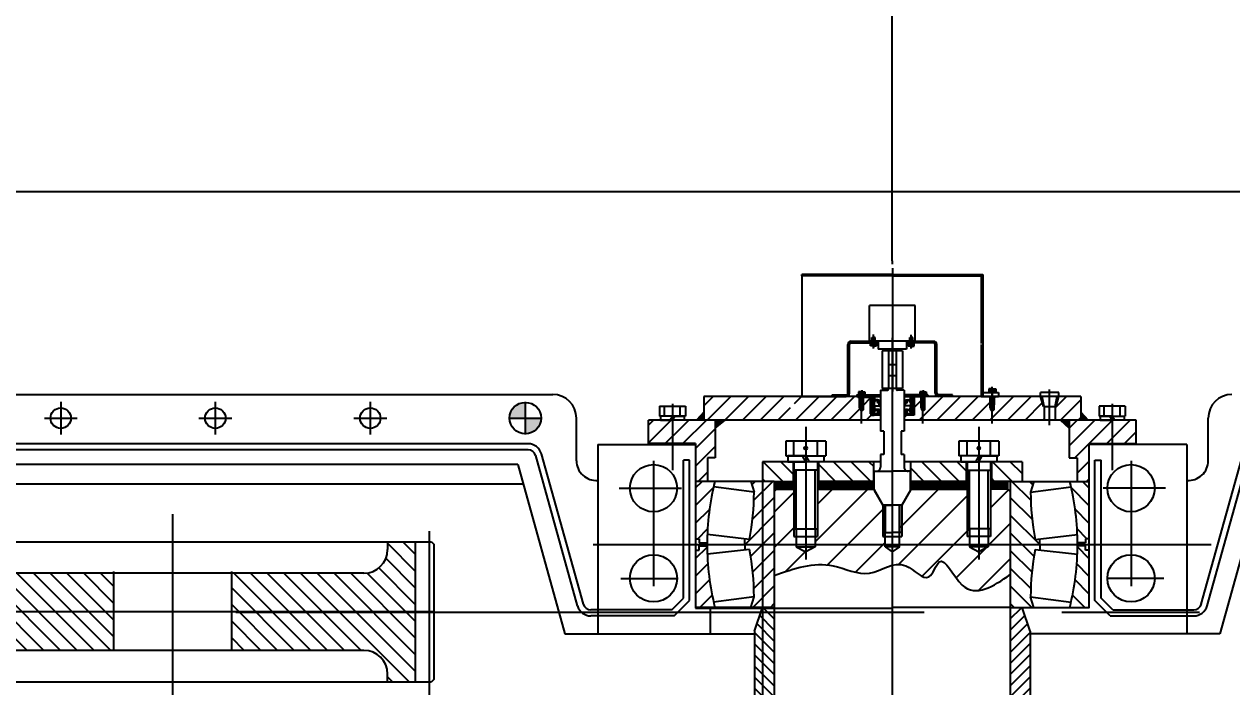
# Model space of a CAD drawing. Header units: millimetres. Extents: x 0 to 29400, y 0 to 20790.
# Drawn here: x 13175 to 14710, y 13779 to 14621 of the extents above; entities that cross this region are included whole.
import ezdxf

# ---------------------------------------------------------------- set-up
doc = ezdxf.new("R2010")
doc.units = ezdxf.units.MM
doc.header["$LTSCALE"] = 700
for name, pattern in [('F', [0.75, 0.5, -0.25]), ('G', [2, 1.25, -0.25, 0.25, -0.25]), ('K', [2.5, 1.25, -0.25, 0.25, -0.25, 0.25, -0.25])]:
    doc.linetypes.add(name, pattern=pattern)
for name, color, linetype in [('01', 7, 'Continuous'), ('02', 1, 'Continuous'), ('04', 2, 'F'), ('05', 142, 'G'), ('07', 6, 'K'), ('08', 1, 'Continuous')]:
    doc.layers.add(name, color=color, linetype=linetype)
doc.styles.get("Standard").update_dxf_attribs({"font": 'FZYTK.TTF', "width": 0.707})
doc.dimstyles.new('INTE', dxfattribs={"dimscale": 70, "dimtxt": 3.5, "dimasz": 3, "dimexe": 3, "dimexo": 0, "dimgap": 1, "dimtad": 1, "dimdec": 0, "dimdsep": 46, "dimtxsty": 'Standard', "dimcen": 0, "dimclrd": 1, "dimclre": 1, "dimclrt": 3, "dimaunit": 1, "dimadec": 0, "dimazin": 0, "dimtfac": 1, "dimtdec": 0, "dimtmove": 0, "dimatfit": 0, "dimfxl": 1, "dimarcsym": 0})
pattern_1 = [(45, (7675.393, 15451.46), (-11.22532, 11.22532), [])]

# ---------------------------------------------------------------- blocks, each defined once
blk = doc.blocks.new('wtwtrwt')
at = {"layer": '02', "linetype": 'Continuous'}
h = blk.add_hatch(dxfattribs=at)
h.set_pattern_fill('ANSI31', color=1, scale=0.5, style=0)
h.set_pattern_definition([(45, (-12, 0), (-1.122532, 1.122532), [])])
h.paths.add_polyline_path([(365.2, 562.9), (365.2, 567.2), (353.2, 567.2), (353.2, 562.5), (356.3, 562.5, -0.250683), (357.2, 562.1), (357.7, 561.3), (357.7, 558.8, 0.377139), (360.7, 554.7), (364.8, 554.7), (364.8, 556.6), (361.6, 556.6, -0.534579), (359.3, 556.5, -0.485131), (361.1, 562.9)])
h.paths.add_polyline_path([(359.3, 523, -0.534579), (361.6, 522.9), (364.8, 522.9), (364.8, 524.7), (360.7, 524.7, 0.377139), (357.7, 520.7), (357.7, 518.2), (357.2, 517.4, -0.250683), (356.3, 517), (353.2, 517), (353.2, 512.2), (365.2, 512.2), (365.2, 516.6), (361.1, 516.6, -0.485131)])
at = {"layer": '01', "color": 7, "linetype": 'Continuous'}
for p, q in [((353.2, 567.2), (365.2, 567.2)), ((365.2, 567.2), (365.2, 562.9)), ((353.2, 512.2), (365.2, 512.2)), ((365.2, 512.2), (365.2, 516.6))]:
    blk.add_line(p, q, dxfattribs=at)
at = {"layer": '01'}
for p, q in [((353.2, 562.5), (356.3, 562.5)), ((357.2, 562.1), (357.7, 561.3)), ((357.7, 558.8), (357.7, 561.3)), ((360.7, 554.7), (364.8, 554.7)), ((361.1, 562.9), (365.2, 562.9)), ((364.8, 556.6), (361.6, 556.6)), ((364.8, 554.7), (364.8, 556.6)), ((360.7, 524.7), (364.8, 524.7)), ((364.8, 522.9), (361.6, 522.9)), ((364.8, 524.7), (364.8, 522.9)), ((353.2, 517), (356.3, 517)), ((357.2, 517.4), (357.7, 518.2)), ((357.7, 520.7), (357.7, 518.2)), ((361.1, 516.6), (365.2, 516.6))]:
    blk.add_line(p, q, dxfattribs=at)
for centre, radius in [((360.4, 557.3), 1.4), ((360.4, 557.3), 1.05), ((360.4, 522.2), 1.4), ((360.4, 522.2), 1.05)]:
    blk.add_circle(centre, radius, dxfattribs=at)
for centre, radius, start, end in [((356.3, 561.5), 1, 33.7078, 90), ((361.5, 558.5), 3.83, 175.3112, 257.9649), ((362.7, 559), 4.25, 112.9932, 216.511), ((361.5, 521), 3.83, 102.0351, 184.6888), ((362.7, 520.5), 4.25, 143.489, 247.0068), ((356.3, 518), 1, 270, 326.2922)]:
    blk.add_arc(centre, radius, start, end, dxfattribs=at)
at = {"layer": '05'}
for p, q in [((362.2, 557.3), (358.6, 557.3)), ((360.4, 558.9), (360.4, 555.6)), ((362.2, 522.2), (358.6, 522.2)), ((360.4, 520.6), (360.4, 523.9))]:
    blk.add_line(p, q, dxfattribs=at)
blk = doc.blocks.new('*U766')
at = {"layer": '01'}
for p, q in [((-2.8, 0), (-2.8, 3.8)), ((-2.8, 3.8), (0, 3.8)), ((0, 2), (-2.8, 2)), ((-2.8, 0), (-2.8, -3.8)), ((0, 3.8), (0, 0)), ((0, 2), (8, 2)), ((0, -3.8), (0, 0)), ((2.1, 2), (2.1, 0)), ((2.1, -2), (2.1, 0)), ((8, 2), (8, 0)), ((8, -2), (8, 0)), ((0, -2), (-2.8, -2)), ((-2.8, -3.8), (0, -3.8)), ((0, -2), (8, -2))]:
    blk.add_line(p, q, dxfattribs=at)
at = {"layer": '02'}
for p, q in [((8, 1), (2.1, 1)), ((8, -1), (2.1, -1))]:
    blk.add_line(p, q, dxfattribs=at)
at = {"layer": '05'}
blk.add_line((-5.9, 0), (11.5, 0), dxfattribs=at)
blk = doc.blocks.new('*U765')
at = {"layer": '01'}
for p, q in [((-3.1, 1.1), (-3.1, 0)), ((0, 1.1), (-3.1, 1.1)), ((-3.1, 0), (0, 0)), ((0, 0), (-0.6, 1.1)), ((0, 1.1), (0.6, 0)), ((0, 1.1), (3.1, 1.1)), ((3.1, 0), (0, 0)), ((3.1, 1.1), (3.1, 0))]:
    blk.add_line(p, q, dxfattribs=at)
at = {"layer": '05'}
blk.add_line((0, 3.2), (0, -2.1), dxfattribs=at)
blk = doc.blocks.new('SDFFDFSDF')
at = {"layer": '02', "linetype": 'Continuous'}
h = blk.add_hatch(dxfattribs=at)
h.set_pattern_fill('LINE', color=1, angle=45, style=0)
h.set_pattern_definition([(45, (8643.5293, 4297.717), (-2.245064, 2.245064), [])])
edge = h.paths.add_edge_path()
edge.add_spline(control_points=[(11411.9, 7307.9), (11411.6, 7307.5), (11411.4, 7306.8), (11411.2, 7305.9)], knot_values=[0.861742, 0.861742, 0.861742, 0.861742, 9.173987, 9.173987, 9.173987, 9.173987], degree=3, periodic=0)
edge.add_line((11411.2, 7305.9), (11476.1, 7305.9))
edge.add_line((11476.1, 7305.9), (11476.1, 7307.9))
edge.add_line((11476.1, 7307.9), (11471.1, 7307.9))
edge.add_line((11471.1, 7307.9), (11411.9, 7307.9))
h = blk.add_hatch(dxfattribs=at)
h.set_pattern_fill('ANSI31', color=1, scale=0.5, angle=90, style=0)
h.set_pattern_definition([(135, (11122.8904, 6653.1143), (-1.122532, -1.122532), [])])
h.paths.add_polyline_path([(11500.1, 7216), (11500.1, 7220.4), (11488.1, 7220.4), (11488.1, 7215.6), (11491.2, 7215.6, -0.250683), (11492.1, 7215.2), (11492.6, 7214.4), (11492.6, 7211.9, 0.377139), (11495.6, 7207.9), (11499.7, 7207.9), (11499.7, 7209.7), (11496.5, 7209.7, -0.534579), (11494.2, 7209.6, -0.485131), (11496, 7216)])
h.paths.add_polyline_path([(11494.2, 7176.1, -0.534579), (11496.5, 7176), (11499.7, 7176), (11499.7, 7177.9), (11495.6, 7177.9, 0.377139), (11492.6, 7173.8), (11492.6, 7171.3), (11492.1, 7170.5, -0.250683), (11491.2, 7170.1), (11488.1, 7170.1), (11488.1, 7165.4), (11500.1, 7165.4), (11500.1, 7169.7), (11496, 7169.7, -0.485131)])
at = {"layer": '01'}
for p, q in [((11466.3, 7324.2), (11469.8, 7324.2)), ((11466.3, 7319.9), (11466.3, 7324.2)), ((11469.8, 7322.4), (11466.3, 7322.4)), ((11469.8, 7324.2), (11469.8, 7319.9)), ((11469.8, 7323.7), (11471.1, 7323.7)), ((11469.8, 7319.9), (11469.8, 7323.7)), ((11469.8, 7323.7), (11469.8, 7319.9)), ((11471.1, 7307.9), (11471.1, 7327.9)), ((11471.1, 7327.9), (11476.1, 7327.9)), ((11471.1, 7327.9), (11476.1, 7327.9)), ((11471.1, 7323.7), (11471.1, 7319.9)), ((11476.1, 7305.9), (11476.1, 7327.9)), ((11476.1, 7322.4), (11486.8, 7322.4)), ((11486.8, 7322.4), (11486.8, 7319.9)), ((11321.1, 7307.9), (11323.1, 7307.9)), ((11323.1, 7307.9), (11471.1, 7307.9)), ((11323.1, 7307.9), (11323.1, 7305.9)), ((11323.1, 7192.9), (11323.1, 7307.9)), ((11466.3, 7319.9), (11466.3, 7315.5)), ((11469.8, 7317.4), (11466.3, 7317.4)), ((11466.3, 7315.5), (11469.8, 7315.5)), ((11471.1, 7319.9), (11469.8, 7320.6)), ((11469.8, 7315.5), (11469.8, 7319.9)), ((11469.8, 7319.9), (11469.8, 7316)), ((11469.8, 7316), (11469.8, 7319.9)), ((11469.8, 7319.9), (11471.1, 7319.1)), ((11469.8, 7316), (11471.1, 7316)), ((11471.1, 7316), (11471.1, 7319.9)), ((11471.1, 7307.9), (11476.1, 7307.9)), ((11476.1, 7317.4), (11486.8, 7317.4)), ((11486.8, 7317.4), (11486.8, 7319.9)), ((11410.2, 7305.9), (11476.1, 7305.9)), ((11476.1, 7305.9), (11476.1, 7305.9)), ((11474.1, 7269.5), (11474.1, 7251.5)), ((11476.2, 7269.5), (11474.2, 7269.5)), ((11476.1, 7266.9), (11476.1, 7251.5)), ((11472.1, 7249.5), (11410.2, 7249.5)), ((11472.1, 7247.5), (11410.2, 7247.5)), ((11406.2, 7245.5), (11406.2, 7211.9)), ((11470.3, 7231.9), (11470.3, 7235.7)), ((11470.3, 7235.7), (11473.1, 7235.7)), ((11473.1, 7233.9), (11470.3, 7233.9)), ((11470.3, 7231.9), (11470.3, 7228)), ((11473.1, 7235.7), (11473.1, 7231.9)), ((11473.1, 7235), (11474.1, 7235)), ((11473.1, 7228), (11473.1, 7231.9)), ((11474.1, 7233.9), (11486.1, 7233.9)), ((11476.2, 7233.9), (11476.2, 7231.9)), ((11476.2, 7229.9), (11476.2, 7231.9)), ((11486.1, 7233.9), (11486.1, 7231.9)), ((11486.1, 7229.9), (11486.1, 7231.9)), ((11473.1, 7229.9), (11470.3, 7229.9)), ((11470.3, 7228), (11473.1, 7228)), ((11473.1, 7228.7), (11474.1, 7228.7)), ((11474.1, 7229.9), (11486.1, 7229.9)), ((11476.1, 7207.9), (11476.1, 7229.9)), ((11476.1, 7220.4), (11500.1, 7220.4)), ((11488.1, 7216), (11488.1, 7207.9)), ((11488.1, 7215.6), (11491.2, 7215.6)), ((11492.1, 7215.2), (11492.6, 7214.4)), ((11496, 7216), (11500.1, 7216)), ((11500.1, 7220.4), (11500.1, 7207.9)), ((11571.1, 7215.9), (11571.1, 7192.9)), ((11406.2, 7211.9), (11408.2, 7211.9)), ((11468.1, 7207.9), (11468.1, 7198.9)), ((11492.6, 7211.9), (11492.6, 7214.4)), ((11495.6, 7207.9), (11499.7, 7207.9)), ((11499.7, 7209.7), (11496.5, 7209.7)), ((11499.7, 7207.9), (11499.7, 7209.7)), ((11614.1, 7201.9), (11649.1, 7201.9)), ((11649.1, 7204.9), (11649.1, 7192.9)), ((11321.1, 7192.9), (11321.1, 7077.9)), ((11323.1, 7192.9), (11323.1, 7077.9)), ((11450.1, 7197.9), (11467.1, 7197.9)), ((11450.1, 7187.9), (11467.1, 7187.9)), ((11468.1, 7177.9), (11468.1, 7186.9)), ((11571.1, 7169.8), (11571.1, 7192.9)), ((11649.1, 7180.9), (11649.1, 7192.9)), ((11406.1, 7173.9), (11408.1, 7173.9)), ((11406.1, 7140.3), (11406.1, 7173.9)), ((11476.1, 7174.4), (11476.1, 7177.9)), ((11476.1, 7174.4), (11476.1, 7155.9)), ((11488.1, 7169.7), (11488.1, 7177.9)), ((11488.1, 7170.1), (11491.2, 7170.1)), ((11492.1, 7170.5), (11492.6, 7171.3)), ((11492.6, 7173.8), (11492.6, 7171.3)), ((11495.6, 7177.9), (11499.7, 7177.9)), ((11496, 7169.7), (11500.1, 7169.7)), ((11499.7, 7176), (11496.5, 7176)), ((11499.7, 7177.9), (11499.7, 7176)), ((11500.1, 7177.9), (11500.1, 7165.4)), ((11614.1, 7183.9), (11649.1, 7183.9)), ((11470.3, 7157.7), (11473.1, 7157.7)), ((11470.3, 7153.9), (11470.3, 7157.7)), ((11473.1, 7155.9), (11470.3, 7155.9)), ((11470.3, 7153.9), (11470.3, 7150)), ((11473.1, 7157.7), (11473.1, 7153.9)), ((11473.1, 7157), (11474.1, 7157)), ((11473.1, 7150), (11473.1, 7153.9)), ((11474.1, 7155.9), (11486.1, 7155.9)), ((11476.1, 7165.4), (11500.1, 7165.4)), ((11476.2, 7155.9), (11476.2, 7153.9)), ((11476.2, 7151.9), (11476.2, 7153.9)), ((11486.1, 7155.9), (11486.1, 7153.9)), ((11486.1, 7151.9), (11486.1, 7153.9)), ((11472.1, 7138.3), (11410.1, 7138.3)), ((11473.1, 7151.9), (11470.3, 7151.9)), ((11470.3, 7150), (11473.1, 7150)), ((11473.1, 7150.7), (11474.1, 7150.7)), ((11474.1, 7151.9), (11486.1, 7151.9)), ((11472.1, 7136.3), (11410.1, 7136.3)), ((11474.1, 7116.3), (11474.1, 7134.3)), ((11476.1, 7118.9), (11476.1, 7134.3)), ((11476.2, 7116.3), (11474.2, 7116.3)), ((11476.1, 7077.9), (11476.1, 7121.3))]:
    blk.add_line(p, q, dxfattribs=at)
at = {"layer": '01', "color": 7, "linetype": 'Continuous'}
for p, q in [((11321.1, 7192.9), (11321.1, 7307.9)), ((11408.2, 7245.5), (11408.2, 7211.9)), ((11474.1, 7237.9), (11476.1, 7237.9)), ((11474.1, 7237.9), (11474.1, 7207.9)), ((11476.1, 7237.9), (11476.1, 7211.4)), ((11595, 7215.9), (11571.1, 7215.9)), ((11594.1, 7215.9), (11594.1, 7215.9)), ((11595, 7215.9), (11614.1, 7204.9)), ((11468.1, 7207.9), (11520.1, 7207.9)), ((11476.1, 7208.8), (11474.1, 7208.8)), ((11500.1, 7207.9), (11504.1, 7207.9)), ((11520.1, 7207.9), (11520.1, 7203.9)), ((11520.1, 7203.9), (11550.1, 7203.9)), ((11550.1, 7207.9), (11550.1, 7203.9)), ((11550.1, 7207.9), (11566.1, 7207.9)), ((11614.1, 7204.9), (11614.1, 7192.9)), ((11450.1, 7197.9), (11450.1, 7187.9)), ((11614.1, 7180.9), (11614.1, 7192.9)), ((11408.1, 7140.3), (11408.1, 7173.9)), ((11468.1, 7177.9), (11520.1, 7177.9)), ((11474.1, 7147.9), (11474.1, 7177.9)), ((11476.1, 7176.9), (11474.1, 7176.9)), ((11476.1, 7147.9), (11476.1, 7174.4)), ((11500.1, 7177.9), (11504.1, 7177.9)), ((11520.1, 7181.9), (11520.1, 7177.9)), ((11520.1, 7181.9), (11550.1, 7181.9)), ((11550.1, 7181.9), (11550.1, 7177.9)), ((11550.1, 7177.9), (11566.1, 7177.9)), ((11595, 7169.8), (11571.1, 7169.8)), ((11594.1, 7169.8), (11594.1, 7169.8)), ((11595, 7169.8), (11614.1, 7180.9)), ((11474.1, 7147.9), (11476.1, 7147.9)), ((11323.1, 7077.9), (11321.1, 7077.9)), ((11323.1, 7077.9), (11476.1, 7077.9))]:
    blk.add_line(p, q, dxfattribs=at)
at = {"layer": '01'}
for centre, radius in [((11495.3, 7210.4), 1.4), ((11495.3, 7210.4), 1.05), ((11495.3, 7175.3), 1.4), ((11495.3, 7175.3), 1.05)]:
    blk.add_circle(centre, radius, dxfattribs=at)
at = {"layer": '01', "color": 7, "linetype": 'Continuous'}
for centre, radius, start, end in [((11410.2, 7245.5), 4, 90, 180), ((11410.2, 7245.5), 2, 90, 180), ((11410.1, 7140.3), 4, 180, 270), ((11410.1, 7140.3), 2, 180, 270)]:
    blk.add_arc(centre, radius, start, end, dxfattribs=at)
at = {"layer": '01'}
for centre, radius, start, end in [((11472.1, 7251.5), 2, 270, 0), ((11472.1, 7251.5), 4, 270, 0), ((11491.2, 7214.6), 1, 33.7078, 90), ((11497.6, 7212.1), 4.25, 112.9932, 216.511), ((11496.4, 7211.6), 3.83, 175.3112, 257.9649), ((11566.1, 7212.9), 5, 270, 0), ((11467.1, 7198.9), 1, 270, 0), ((11467.1, 7186.9), 1, 0, 90), ((11491.2, 7171.1), 1, 270, 326.2922), ((11496.4, 7174.1), 3.83, 102.0351, 184.6888), ((11497.6, 7173.6), 4.25, 143.489, 247.0068), ((11566.1, 7172.9), 5, 0, 90), ((11472.1, 7134.3), 4, 0, 90), ((11472.1, 7134.3), 2, 0, 90)]:
    blk.add_arc(centre, radius, start, end, dxfattribs=at)
at = {"layer": '02'}
for p, q in [((11486.8, 7321.4), (11476.1, 7321.4)), ((11486.8, 7318.4), (11476.1, 7318.4)), ((11486.1, 7232.9), (11476.2, 7232.9)), ((11486.1, 7230.9), (11476.2, 7230.9)), ((11614.1, 7204.9), (11649.1, 7204.9)), ((11614.1, 7180.9), (11649.1, 7180.9)), ((11486.1, 7154.9), (11476.2, 7154.9)), ((11486.1, 7152.9), (11476.2, 7152.9))]:
    blk.add_line(p, q, dxfattribs=at)
at = {"layer": '02', "color": 1, "linetype": 'Continuous'}
for p, q in [((11476.1, 7233.9), (11474.1, 7235.8)), ((11476.1, 7236.1), (11474.3, 7237.9)), ((11476.1, 7227.1), (11474.1, 7229.1)), ((11476.1, 7224.8), (11474.1, 7226.8)), ((11476.1, 7222.6), (11474.1, 7224.6)), ((11476.1, 7220.3), (11474.1, 7222.3)), ((11476.1, 7218.1), (11474.1, 7220.1)), ((11476.1, 7215.9), (11474.1, 7217.9)), ((11476.1, 7213.6), (11474.1, 7215.6)), ((11476.1, 7229.3), (11475.6, 7229.9)), ((11476.1, 7211.4), (11474.1, 7213.4)), ((11476.1, 7209.1), (11474.1, 7211.1)), ((11476.1, 7173.2), (11474.1, 7175.2)), ((11476.1, 7171), (11474.1, 7173)), ((11476.1, 7168.7), (11474.1, 7170.7)), ((11476.1, 7175.4), (11474.7, 7176.9)), ((11476.1, 7166.5), (11474.1, 7168.5)), ((11476.1, 7164.2), (11474.1, 7166.2)), ((11476.1, 7162), (11474.1, 7164)), ((11476.1, 7159.7), (11474.1, 7161.7)), ((11476.1, 7157.5), (11474.1, 7159.5)), ((11475.5, 7155.9), (11474.1, 7157.2)), ((11476.1, 7148.5), (11474.1, 7150.5)), ((11474.5, 7147.9), (11474.1, 7148.3)), ((11476.1, 7150.7), (11475, 7151.9))]:
    blk.add_line(p, q, dxfattribs=at)
at = {"layer": '04', "color": 2, "linetype": 'F'}
for p, q in [((11323.1, 7305.9), (11408.8, 7305.9)), ((11436.1, 7197.9), (11436.1, 7187.9))]:
    blk.add_line(p, q, dxfattribs=at)
at = {"layer": '05'}
for p, q in [((11490.9, 7319.9), (11464, 7319.9)), ((11467.7, 7319.9), (11476.2, 7319.9)), ((11485.9, 7319.9), (11479.1, 7319.9)), ((11468.3, 7231.9), (11491.7, 7231.9)), ((11497.1, 7210.4), (11493.5, 7210.4)), ((11495.3, 7212), (11495.3, 7208.7)), ((11313.3, 7192.9), (11374.6, 7192.9)), ((11314, 7192.9), (11374.6, 7192.9)), ((11497.1, 7175.3), (11493.5, 7175.3)), ((11495.3, 7173.7), (11495.3, 7177)), ((11468.3, 7153.9), (11491.7, 7153.9))]:
    blk.add_line(p, q, dxfattribs=at)
at = {"layer": '05', "color": 142, "linetype": 'G'}
for p, q in [((11469.2, 7319.9), (11483.8, 7319.9)), ((11401.8, 7216.9), (11414.3, 7216.9)), ((11401.8, 7216.9), (11414.3, 7216.9)), ((11406.2, 7216.4), (11408.2, 7216.4)), ((11406.2, 7216.4), (11408.2, 7216.4)), ((11406.2, 7214.4), (11408.2, 7214.4)), ((11406.2, 7214.4), (11408.2, 7214.4)), ((11308.3, 7192.9), (11304, 7192.9)), ((11313.9, 7192.9), (11469.7, 7192.9)), ((11401.7, 7168.9), (11414.2, 7168.9)), ((11401.7, 7168.9), (11414.2, 7168.9)), ((11406.1, 7171.4), (11408.1, 7171.4)), ((11406.1, 7171.4), (11408.1, 7171.4)), ((11406.1, 7169.4), (11408.1, 7169.4)), ((11406.1, 7169.4), (11408.1, 7169.4))]:
    blk.add_line(p, q, dxfattribs=at)
at = {"layer": '07'}
for p, q in [((11406.1, 7221.9), (11360.6, 7221.9)), ((11360.6, 7221.9), (11360.6, 7163.9)), ((11406.1, 7221.9), (11406.1, 7163.9)), ((11416.1, 7210.9), (11416.1, 7174.9)), ((11406.1, 7163.9), (11360.6, 7163.9))]:
    blk.add_line(p, q, dxfattribs=at)
at = {"layer": '07', "color": 6, "linetype": 'K'}
for p, q in [((11476.1, 7220.4), (11500.1, 7220.4)), ((11488.1, 7220.4), (11500.1, 7220.4)), ((11488.1, 7220.4), (11500.1, 7220.4)), ((11500.1, 7220.4), (11500.1, 7217.1)), ((11500.1, 7220.4), (11500.1, 7216)), ((11500.1, 7220.4), (11500.1, 7207.9)), ((11406.1, 7210.9), (11416.1, 7210.9)), ((11416.1, 7205.9), (11416.1, 7179.9)), ((11418.1, 7205.9), (11418.1, 7179.9)), ((11418.1, 7205.9), (11466.1, 7205.9)), ((11466.1, 7205.9), (11466.1, 7179.9)), ((11416.1, 7197.9), (11466.1, 7197.9)), ((11416.1, 7187.9), (11467.1, 7187.9)), ((11406.1, 7174.9), (11416.1, 7174.9)), ((11418.1, 7179.9), (11466.1, 7179.9)), ((11500.1, 7177.9), (11500.1, 7165.4)), ((11500.1, 7165.4), (11500.1, 7169.7)), ((11476.1, 7165.4), (11500.1, 7165.4)), ((11477.1, 7149), (11477.1, 7165.5)), ((11488.1, 7165.4), (11500.1, 7165.4))]:
    blk.add_line(p, q, dxfattribs=at)
at = {"layer": '01'}
blk.add_blockref('wtwtrwt', (11122.9, 6653.1), dxfattribs=at)
at = {"layer": '02'}
for name, rotation in [('*U766', 180), ('*U765', 90)]:
    blk.add_blockref(name, (11409.3, 7216.9), dxfattribs=dict(at, rotation=rotation))
at = {"layer": '02', "xscale": -1}
blk.add_blockref('*U766', (11409.2, 7168.9), dxfattribs=at)
at = {"layer": '02', "xscale": -1, "rotation": 90}
blk.add_blockref('*U765', (11409.2, 7168.9), dxfattribs=at)
blk = doc.blocks.new('*U836')
at = {"layer": '01'}
for p, q in [((-15.1, 5), (-15.1, 0)), ((0, 5), (-15.1, 5)), ((-15.1, 0), (0, 0)), ((0, 0), (-2.9, 5)), ((0, 5), (2.9, 0)), ((0, 5), (15.1, 5)), ((15.1, 0), (0, 0)), ((15.1, 5), (15.1, 0))]:
    blk.add_line(p, q, dxfattribs=at)
at = {"layer": '05'}
blk.add_line((0, 7.1), (0, -2.1), dxfattribs=at)
blk = doc.blocks.new('*U834')
at = {"layer": '01'}
for p, q in [((-22.8, 7.5), (-22.8, 0)), ((0, 7.5), (-22.8, 7.5)), ((-22.8, 0), (0, 0)), ((0, 0), (-4.3, 7.5)), ((0, 7.5), (4.3, 0)), ((0, 7.5), (22.8, 7.5)), ((22.8, 0), (0, 0)), ((22.8, 7.5), (22.8, 0))]:
    blk.add_line(p, q, dxfattribs=at)
at = {"layer": '05'}
blk.add_line((0, 9.6), (0, -2.1), dxfattribs=at)
blk = doc.blocks.new('*D850')
at = {"layer": '08', "color": 1, "lineweight": -2}
for p, q in [((14278.8, 14320.1), (14278.8, 19089.6)), ((16373.3, 16259.5), (16373.3, 19089.6)), ((14488.8, 18879.6), (16163.3, 18879.6))]:
    blk.add_line(p, q, dxfattribs=at)
at = {"layer": '08', "color": 1}
for points in [[(14488.8, 18914.6), (14488.8, 18844.6), (14278.8, 18879.6)], [(16163.3, 18914.6), (16163.3, 18844.6), (16373.3, 18879.6)]]:
    blk.add_solid(points, dxfattribs=at)
at = {"layer": 'DEFPOINTS', "color": 0}
for p in [(16373.3, 18879.6), (16373.3, 16259.5), (14278.8, 14320.1)]:
    blk.add_point(p, dxfattribs=at)
at = {"layer": '08', "color": 3, "insert": (15326.1, 19072.1), "char_height": 245, "attachment_point": 5}
blk.add_mtext('2095', dxfattribs=at)

msp = doc.modelspace()

# ---------------------------------------------------------------- hatches: boundary and pattern name
at = {"layer": '01'}
for points in [[(14030, 14118), (14039.3, 14128), (14039.3, 14118)], [(14527.7, 14118), (14518.3, 14118), (14518.3, 14128)], [(14053.8, 14108.1), (14053.8, 14118), (14066.1, 14118)], [(14492.7, 14118), (14503.8, 14118), (14503.8, 14107.7)]]:
    msp.add_hatch(color=256, dxfattribs=at).paths.add_polyline_path(points)
at = {"layer": '02'}
h = msp.add_hatch(dxfattribs=at)
h.set_pattern_fill('LINE', color=256, scale=5, angle=45, style=0)
h.set_pattern_definition([(225, (18090.262, 15448.045), (-11.22532, 11.22532), [])])
h.paths.add_polyline_path([(14317.8, 14118), (14317.8, 14129.6), (14319.8, 14131), (14319.8, 14133), (14320.3, 14133), (14320.3, 14148), (14403.3, 14148), (14403.3, 14133), (14403.8, 14133), (14403.8, 14131), (14405.8, 14129.6), (14405.8, 14118)])
h.paths.add_polyline_path([(14151.8, 14118), (14151.8, 14129.6), (14153.8, 14131), (14153.8, 14133), (14154.3, 14133), (14154.3, 14148), (14237.3, 14148), (14237.3, 14133), (14237.8, 14133), (14237.8, 14131), (14239.8, 14129.6), (14239.8, 14118)])
h.paths.add_polyline_path([(14039.3, 14118), (14039.3, 14148), (14149.3, 14148), (14149.3, 14133), (14149.8, 14133), (14149.8, 14131), (14151.8, 14129.6), (14151.8, 14118)])
h.paths.add_polyline_path([(14239.8, 14118), (14239.8, 14129.6), (14241.8, 14131), (14241.8, 14133), (14242.3, 14133), (14242.3, 14148), (14251.3, 14148), (14251.3, 14126), (14263.8, 14126), (14263.8, 14118)])
h.paths.add_polyline_path([(14293.8, 14118), (14293.8, 14126), (14306.3, 14126), (14306.3, 14148), (14315.3, 14148), (14315.3, 14133), (14315.8, 14133), (14315.8, 14131), (14317.8, 14129.6), (14317.8, 14118)])
h.paths.add_polyline_path([(14405.8, 14118), (14405.8, 14129.6), (14407.8, 14131), (14407.8, 14133), (14408.3, 14133), (14408.3, 14148), (14467.2, 14148), (14470.8, 14135), (14471.8, 14135), (14471.8, 14118)])
h.paths.add_polyline_path([(14485.8, 14118), (14485.8, 14135), (14486.9, 14135), (14490.4, 14148), (14518.3, 14148), (14518.3, 14118)])
at = {"layer": '02', "linetype": 'Continuous'}
h = msp.add_hatch(dxfattribs=at)
h.set_pattern_fill('LINE', color=1, scale=5, angle=45, style=0)
h.set_pattern_definition(pattern_1)
h.paths.add_polyline_path([(14053.8, 14118), (14053.8, 14087), (14028.8, 14087), (14028.8, 14088), (14010.3, 14088), (14010.3, 14118), (14014.4, 14118)])
h.paths.add_polyline_path([(14028.8, 14087), (14053.8, 14087), (14053.8, 14070), (14043.8, 14070), (14043.8, 14040), (14028.8, 14040)])
h.paths.add_polyline_path([(13968.8, 14118), (13988.3, 14118), (13988.3, 14088), (13968.8, 14088)])
h = msp.add_hatch(dxfattribs=at)
h.set_pattern_fill('LINE', color=1, scale=5, angle=45, style=0)
h.set_pattern_definition(pattern_1)
h.paths.add_polyline_path([(13988.3, 14088), (13999.3, 14088), (13999.3, 14118), (13988.3, 14118)])
h.paths.add_polyline_path([(13999.3, 14088), (14010.3, 14088), (14010.3, 14118), (13999.3, 14118), (13999.3, 14115.9)])
h = msp.add_hatch(dxfattribs=at)
h.set_pattern_fill('LINE', color=1, scale=5, angle=45, style=0)
h.set_pattern_definition(pattern_1)
h.paths.add_polyline_path([(14503.8, 14118), (14503.8, 14087), (14528.8, 14087), (14528.8, 14088), (14547.3, 14088), (14547.3, 14118), (14543.2, 14118)])
h.paths.add_polyline_path([(14528.8, 14087), (14503.8, 14087), (14503.8, 14070), (14513.8, 14070), (14513.8, 14040), (14528.8, 14040)])
h.paths.add_polyline_path([(14588.8, 14118), (14569.3, 14118), (14569.3, 14088), (14588.8, 14088)])
h = msp.add_hatch(dxfattribs=at)
h.set_pattern_fill('LINE', color=1, scale=5, angle=45, style=0)
h.set_pattern_definition(pattern_1)
h.paths.add_polyline_path([(14569.3, 14088), (14558.3, 14088), (14558.3, 14118), (14569.3, 14118)])
h.paths.add_polyline_path([(14558.3, 14088), (14547.3, 14088), (14547.3, 14118), (14558.3, 14118), (14558.3, 14115.9)])
h = msp.add_hatch(dxfattribs=at)
h.set_pattern_fill('LINE', color=1, scale=5, angle=135, style=0)
h.set_pattern_definition([(135, (3855.091, 20193.43), (11.22532, 11.22532), [])])
h.paths.add_polyline_path([(14428.8, 14040), (14404.8, 14040), (14404.8, 14065), (14411.6, 14065), (14443.8, 14065), (14443.8, 14040)])
h.paths.add_polyline_path([(14372.8, 14065), (14372.8, 14040), (14302.4, 14040), (14302.4, 14065)])
h.paths.add_polyline_path([(14255.3, 14065), (14255.3, 14040), (14184.8, 14040), (14184.8, 14065), (14194.3, 14065)])
h.paths.add_polyline_path([(14128.8, 14040), (14113.8, 14040), (14113.8, 14065), (14152.8, 14065), (14152.8, 14040)])
h = msp.add_hatch(dxfattribs=at)
h.set_pattern_fill('LINE', color=1, scale=5, angle=45, style=0)
h.set_pattern_definition([(225, (5327.792, 24458.802), (-11.22532, 11.22532), [])])
edge = h.paths.add_edge_path()
edge.add_line((14043.5, 13961.8), (14035.6, 13961.8))
edge.add_line((14035.6, 13961.8), (14033.3, 13961.8))
edge.add_line((14033.3, 13961.8), (14033.3, 13967.3))
edge.add_line((14033.3, 13967.3), (14028.8, 13967.3))
edge.add_line((14028.8, 13967.3), (14028.8, 14040))
edge.add_line((14028.8, 14040), (14053.2, 14040))
edge.add_ellipse((14377.3, 13960), major_axis=(-236.1, 236.1), ratio=1, start_angle=31.1349, end_angle=44.6951)
edge = h.paths.add_edge_path()
edge.add_line((14053.2, 13880), (14028.8, 13880))
edge.add_line((14028.8, 13880), (14028.8, 13952.7))
edge.add_line((14028.8, 13952.7), (14033.3, 13952.7))
edge.add_line((14033.3, 13952.7), (14033.3, 13958.2))
edge.add_line((14033.3, 13958.2), (14035.6, 13958.2))
edge.add_line((14035.6, 13958.2), (14043.5, 13958.2))
edge.add_ellipse((14377.3, 13960), major_axis=(-236.1, 236.1), ratio=1, start_angle=45.3049, end_angle=58.8651)
edge = h.paths.add_edge_path()
edge.add_line((14128.8, 13880), (14098.8, 13880))
edge.add_line((14098.8, 13880), (14103.1, 13893.6))
edge.add_ellipse((13769.3, 13892.3), major_axis=(236.1, 236.1), ratio=1, start_angle=315.2241, end_angle=325.5827)
edge.add_line((14097.5, 13953.6), (14091.3, 13952.9))
edge.add_line((14091.3, 13952.9), (14091.3, 13960))
edge.add_line((14091.3, 13960), (14128.8, 13960))
edge.add_line((14128.8, 13960), (14128.8, 13880))
edge = h.paths.add_edge_path()
edge.add_line((14103.1, 14026.4), (14098.8, 14040))
edge.add_line((14098.8, 14040), (14128.8, 14040))
edge.add_line((14128.8, 14040), (14128.8, 13960))
edge.add_line((14128.8, 13960), (14091.3, 13960))
edge.add_line((14091.3, 13960), (14091.3, 13967.1))
edge.add_line((14091.3, 13967.1), (14097.5, 13966.4))
edge.add_ellipse((13769.3, 14027.7), major_axis=(-236.1, 236.1), ratio=1, start_angle=214.4173, end_angle=224.7759)
h = msp.add_hatch(dxfattribs=at)
h.set_pattern_fill('LINE', color=1, scale=5, angle=-45, style=0)
h.set_pattern_definition([(315, (23229.859, 24458.802), (11.22532, 11.22532), [])])
h.paths.add_polyline_path([(14514.2, 13961.8), (14522, 13961.8), (14524.3, 13961.8), (14524.3, 13967.3), (14528.8, 13967.3), (14528.8, 14040), (14504.5, 14040, -0.059237)])
h.paths.add_polyline_path([(14504.5, 13880), (14528.8, 13880), (14528.8, 13952.7), (14524.3, 13952.7), (14524.3, 13958.2), (14522, 13958.2), (14514.2, 13958.2, -0.059237)])
h.paths.add_polyline_path([(14428.8, 13880), (14458.8, 13880), (14454.5, 13893.6, -0.045229), (14460.2, 13953.6), (14466.3, 13952.9), (14466.3, 13960), (14428.8, 13960)])
h.paths.add_polyline_path([(14454.5, 14026.4), (14458.8, 14040), (14428.8, 14040), (14428.8, 13960), (14466.3, 13960), (14466.3, 13967.1), (14460.2, 13966.4, -0.045229)])
at = {"layer": '02'}
h = msp.add_hatch(dxfattribs=at)
h.set_pattern_fill('LINE', color=256, scale=10, angle=45, style=0)
h.set_pattern_definition([(225, (18090.262, 15448.045), (-22.45064, 22.45064), [])])
edge = h.paths.add_edge_path()
edge.add_spline(control_points=[(14428.8, 13921.6), (14407.1, 13906.9), (14371, 13882.4), (14340.7, 13957), (14325.5, 13904.3), (14300.9, 13936), (14284.5, 13935.1), (14278.8, 13933.6)], knot_values=[152.681683, 152.681683, 152.681683, 152.681683, 215.169648, 256.569375, 279.625811, 312.140254, 329.553088, 329.553088, 329.553088, 329.553088], degree=3, periodic=0)
edge.add_line((14278.8, 13933.6), (14278.8, 13950.6))
edge.add_line((14278.8, 13950.6), (14287.8, 13957))
edge.add_line((14287.8, 13957), (14287.8, 13960))
edge.add_line((14287.8, 13960), (14376.8, 13960))
edge.add_line((14376.8, 13960), (14376.8, 13957))
edge.add_line((14376.8, 13957), (14388.8, 13950.6))
edge.add_line((14388.8, 13950.6), (14400.8, 13957))
edge.add_line((14400.8, 13957), (14400.8, 13960))
edge.add_line((14400.8, 13960), (14428.8, 13960))
edge.add_line((14428.8, 13960), (14428.8, 13921.6))
h.paths.add_polyline_path([(14373.8, 14030), (14373.8, 13980), (14373.8, 13970), (14376.8, 13970), (14376.8, 13960), (14287.8, 13960), (14287.8, 13970), (14290.8, 13970), (14290.8, 14010), (14302.4, 14030)])
h.paths.add_polyline_path([(14428.8, 13960), (14400.8, 13960), (14400.8, 13970), (14403.8, 13970), (14403.8, 13980), (14403.8, 14030), (14425.8, 14030), (14428.8, 14027)])
h.paths.add_polyline_path([(14180.8, 13960), (14180.8, 13970), (14183.8, 13970), (14183.8, 13980), (14183.8, 14030), (14255.3, 14030), (14266.8, 14010), (14266.8, 13970), (14269.8, 13970), (14269.8, 13960)])
edge = h.paths.add_edge_path()
edge.add_line((14269.8, 13960), (14269.8, 13957))
edge.add_line((14269.8, 13957), (14278.8, 13950.6))
edge.add_line((14278.8, 13950.6), (14278.8, 13933.6))
edge.add_spline(control_points=[(14278.8, 13933.6), (14269.1, 13931), (14244.1, 13915.6), (14194.2, 13943.6), (14153.8, 13929.4), (14128.8, 13920.7)], knot_values=[0, 0, 0, 0, 29.79875, 77.010348, 152.681683, 152.681683, 152.681683, 152.681683], degree=3, periodic=0)
edge.add_line((14128.8, 13920.7), (14128.8, 13960))
edge.add_line((14128.8, 13960), (14156.8, 13960))
edge.add_line((14156.8, 13960), (14156.8, 13957))
edge.add_line((14156.8, 13957), (14168.8, 13950.6))
edge.add_line((14168.8, 13950.6), (14180.8, 13957))
edge.add_line((14180.8, 13957), (14180.8, 13960))
edge.add_line((14180.8, 13960), (14269.8, 13960))
h.paths.add_polyline_path([(14128.8, 14027), (14131.8, 14030), (14153.8, 14030), (14153.8, 13980), (14153.8, 13970), (14156.8, 13970), (14156.8, 13960), (14128.8, 13960)])
h.paths.add_polyline_path([(14153.8, 13980), (14156.8, 13980), (14156.8, 13970), (14153.8, 13970)])
h.paths.add_polyline_path([(14183.8, 13970), (14180.8, 13970), (14180.8, 13980), (14183.8, 13980)], flags=16)
h.paths.add_polyline_path([(14269.8, 13970), (14266.8, 13970), (14266.8, 14010), (14269.8, 14010)])
h.paths.add_polyline_path([(14290.8, 13970), (14287.8, 13970), (14287.8, 14010), (14290.8, 14010)], flags=16)
h.paths.add_polyline_path([(14376.8, 13970), (14373.8, 13970), (14373.8, 13980), (14376.8, 13980)])
h.paths.add_polyline_path([(14400.8, 13980), (14403.8, 13980), (14403.8, 13970), (14400.8, 13970)], flags=17)
h = msp.add_hatch(dxfattribs=at)
h.set_pattern_fill('_USER', color=256, scale=15, angle=-45, style=0, pattern_type=0)
h.set_pattern_definition([(315, (11833.758, 14810.26), (10.6066, 10.6066), [])])
h.paths.add_polyline_path([(13289.2, 13874.4), (13289.2, 13923.4), (13122.2, 13923.4, -0.414232), (13092.2, 13953.4), (13092.2, 14013.9), (13022.2, 14013.9), (13022.2, 13874.4)])
h.paths.add_polyline_path([(13238.6, 13825.4), (13289.2, 13825.4), (13289.2, 13874.4), (13109.9, 13874.4)])
h.paths.add_polyline_path([(13122.2, 13825.4), (13238.6, 13825.4), (13109.9, 13874.4), (13022.2, 13874.4), (13022.2, 13823), (13092.2, 13791.2), (13092.2, 13795.4, -0.414195)])
h.paths.add_polyline_path([(13092.2, 13782.4), (13092.2, 13791.2), (13022.2, 13823), (13022.2, 13802.4), (13042.2, 13782.4)])
h.paths.add_polyline_path([(13672.4, 13874.4), (13672.4, 13963.4), (13637.2, 13963.4), (13637.2, 13953.4, -0.4142), (13607.2, 13923.4), (13439.2, 13923.4), (13439.2, 13874.4)])
h.paths.add_polyline_path([(13607.2, 13825.4, -0.421147), (13637.2, 13794.7), (13637.2, 13785.4), (13672.4, 13785.4), (13672.4, 13874.4), (13439.2, 13874.4), (13439.2, 13825.4)])
h.paths.add_polyline_path([(13101.6, 13879.8), (13101.6, 13870.3), (13113.9, 13870.3), (13113.9, 13879.8)], flags=9)
at = {"layer": '02', "linetype": 'Continuous'}
h = msp.add_hatch(dxfattribs=at)
h.set_pattern_fill('_USER', color=1, scale=10, angle=135, style=0, pattern_type=0)
h.set_pattern_definition([(135, (3855.091, 20193.43), (7.071068, 7.071068), [])])
h.paths.add_polyline_path([(14103.8, 13846.4), (14103.8, 13850), (14113.5, 13879), (14128.8, 13879), (14128.8, 13846.4)])
h.paths.add_polyline_path([(14128.8, 13846.4), (14128.8, 13836.4), (14103.8, 13836.4), (14103.8, 13846.4)])
h.paths.add_polyline_path([(14103.8, 13836.4), (14128.8, 13836.4), (14128.8, 13731.4), (14103.8, 13731.4)])
h = msp.add_hatch(dxfattribs=at)
h.set_pattern_fill('_USER', color=1, scale=10, angle=135, style=0, pattern_type=0)
h.set_pattern_definition([(45, (24702.56, 20193.43), (-7.071068, 7.071068), [])])
h.paths.add_polyline_path([(14453.8, 13846.4), (14453.8, 13850), (14444.2, 13879), (14428.8, 13879), (14428.8, 13846.4)])
h.paths.add_polyline_path([(14428.8, 13846.4), (14428.8, 13836.4), (14453.8, 13836.4), (14453.8, 13846.4)])
h.paths.add_polyline_path([(14453.8, 13836.4), (14428.8, 13836.4), (14428.8, 13731.4), (14453.8, 13731.4)])
at = {"layer": '07'}
h = msp.add_hatch(color=256, dxfattribs=at)
h.paths.add_polyline_path([(13792.3, 14120.4), (13812.3, 14120.4), (13812.3, 14140.4, 0.414214)])
h.paths.add_polyline_path([(13812.3, 14100.4, 0.414214), (13832.3, 14120.4), (13812.3, 14120.4)])

# ---------------------------------------------------------------- linework, layer by layer
for p, q in [((13092.2, 13963.4), (13693.1, 13963.4)), ((13637.2, 13963.4), (13637.2, 13953.4)), ((13672.4, 13963.4), (13672.4, 13785.4)), ((13693.1, 13963.4), (13696.1, 13960.4)), ((13696.1, 13960.4), (13696.1, 13788.4)), ((13607.2, 13923.4), (13122.2, 13923.4)), ((13289.2, 13825.4), (13289.2, 13925.4)), ((13439.2, 13825.4), (13439.2, 13925.4)), ((13607.2, 13825.4), (13122.2, 13825.4)), ((13092.2, 13785.4), (13693.1, 13785.4)), ((13637.2, 13785.4), (13637.2, 13796.1)), ((13696.1, 13788.4), (13693.1, 13785.4))]:
    msp.add_line(p, q)
for centre, start, end in [((13607.2, 13953.4), 270, 359.9974), ((13607.2, 13795.4), 0.0026, 90)]:
    msp.add_arc(centre, 30, start, end)
at = {"layer": '01', "color": 7, "linetype": 'Continuous'}
for p, q in [((15315, 14408), (12827.6, 14408)), ((13145.2, 14150.4), (13847.3, 14150.4)), ((14263.8, 14148), (14039.3, 14148)), ((14039.3, 14148), (14039.3, 14118)), ((14518.3, 14148), (14293.8, 14148)), ((14471.8, 14135), (14469.3, 14148)), ((14485.8, 14135), (14488.4, 14148)), ((14518.3, 14148), (14518.3, 14118)), ((14263.8, 14126), (14263.8, 14118)), ((14293.8, 14126), (14293.8, 14118)), ((14470.8, 14135), (14486.9, 14135)), ((14471.8, 14135), (14471.8, 14118)), ((14485.8, 14135), (14485.8, 14118)), ((13877.3, 14066.3), (13877.3, 14120.4)), ((13968.8, 14087), (13968.8, 14118)), ((14053.8, 14118), (14053.8, 14070)), ((14503.8, 14118), (14503.8, 14070)), ((14588.8, 14087), (14588.8, 14118)), ((14680.4, 14066.3), (14680.4, 14120.4)), ((13904.3, 14087), (13904.3, 13846.4)), ((14028.8, 14088), (13968.8, 14088)), ((14028.8, 14088), (14028.8, 13879)), ((14194.3, 14091.2), (14143.4, 14091.2)), ((14143.4, 14091.2), (14143.4, 14072.5)), ((14153.8, 14072.5), (14153.8, 14091.2)), ((14183.8, 14072.5), (14183.8, 14091.2)), ((14194.3, 14091.2), (14194.3, 14072.5)), ((14414.3, 14091.2), (14363.4, 14091.2)), ((14363.4, 14091.2), (14363.4, 14072.5)), ((14373.8, 14072.5), (14373.8, 14091.2)), ((14403.8, 14072.5), (14403.8, 14091.2)), ((14414.3, 14091.2), (14414.3, 14072.5)), ((14528.8, 14088), (14528.8, 13879)), ((14528.8, 14088), (14588.8, 14088)), ((14653.3, 14087), (14528.8, 14087)), ((14653.3, 14087), (14653.3, 13846.4)), ((13802.7, 14061.4), (13862.7, 13846.4)), ((14043.8, 14070), (14043.8, 14040)), ((14143.4, 14072.5), (14194.3, 14072.5)), ((14414.3, 14072.5), (14363.4, 14072.5)), ((14513.8, 14070), (14513.8, 14040)), ((14754.9, 14061.4), (14695, 13846.4)), ((14269.8, 13957), (14269.8, 14010)), ((14287.8, 13957), (14287.8, 14010)), ((14180.8, 13980), (14180.8, 13957)), ((14376.8, 13980), (14376.8, 13957)), ((14156.8, 13957), (14168.8, 13950.6)), ((14156.8, 13957), (14180.8, 13957)), ((14180.8, 13957), (14168.8, 13950.6)), ((14269.8, 13957), (14278.8, 13950.6)), ((14287.8, 13957), (14269.8, 13957)), ((14287.8, 13957), (14278.8, 13950.6)), ((14400.8, 13957), (14376.8, 13957)), ((14376.8, 13957), (14388.8, 13950.6)), ((14400.8, 13957), (14388.8, 13950.6)), ((14103.8, 13850), (14103.8, 13731.4)), ((14453.9, 13850), (14453.9, 13731.4))]:
    msp.add_line(p, q, dxfattribs=at)
at = {"layer": '01'}
for p, q in [((14237.8, 14148), (14237.8, 14131)), ((14241.8, 14148), (14241.8, 14131)), ((14251.3, 14126), (14251.3, 14148)), ((14306.3, 14126), (14306.3, 14148)), ((14315.8, 14148), (14315.8, 14131)), ((14319.8, 14148), (14319.8, 14131)), ((14403.8, 14148), (14403.8, 14131)), ((14407.8, 14148), (14407.8, 14131)), ((14467.2, 14148), (14467.2, 14153.1)), ((14490.4, 14153.1), (14467.2, 14153.1)), ((14490.4, 14148), (14490.4, 14153.1)), ((13982.9, 14135.5), (13982.9, 14123)), ((13982.9, 14135.5), (14015.8, 14135.5)), ((14015.8, 14123), (13982.9, 14123)), ((13989.3, 14123), (13989.3, 14135.5)), ((14009.3, 14123), (14009.3, 14135.5)), ((14015.8, 14135.5), (14015.8, 14123)), ((14039.3, 14128), (14030, 14118)), ((14242.3, 14133), (14237.3, 14133)), ((14237.8, 14131), (14239.8, 14129.6)), ((14241.8, 14131), (14237.8, 14131)), ((14241.8, 14131), (14239.8, 14129.6)), ((14263.8, 14126), (14251.3, 14126)), ((14306.3, 14126), (14293.8, 14126)), ((14315.3, 14133), (14320.3, 14133)), ((14315.8, 14131), (14317.8, 14129.6)), ((14315.8, 14131), (14319.8, 14131)), ((14319.8, 14131), (14317.8, 14129.6)), ((14403.3, 14133), (14408.3, 14133)), ((14403.8, 14131), (14405.8, 14129.6)), ((14407.8, 14131), (14403.8, 14131)), ((14407.8, 14131), (14405.8, 14129.6)), ((14518.3, 14128), (14527.7, 14118)), ((14541.9, 14135.5), (14541.9, 14123)), ((14574.8, 14135.5), (14541.9, 14135.5)), ((14541.9, 14123), (14574.8, 14123)), ((14548.3, 14123), (14548.3, 14135.5)), ((14568.3, 14123), (14568.3, 14135.5)), ((14574.8, 14135.5), (14574.8, 14123)), ((14263.8, 14118), (13968.8, 14118)), ((14066.1, 14118), (14053.8, 14108.1)), ((14588.8, 14118), (14293.8, 14118)), ((14492.7, 14118), (14503.8, 14107.7)), ((13815.8, 14087.9), (13145.2, 14087.9)), ((13815.8, 14080.2), (13145.2, 14080.2)), ((13904.3, 14087), (14028.8, 14087)), ((14009.3, 14087), (14028.8, 14087)), ((13802.7, 14061.4), (13015.2, 14061.4)), ((13878.6, 13882.1), (13825.5, 14072.9)), ((13886.1, 13884.2), (13832.9, 14074.9)), ((14013.5, 13891.9), (14013.5, 14067)), ((14021.2, 14067), (14013.5, 14067)), ((14021.2, 13888.7), (14021.2, 14067)), ((14053.8, 14070), (14043.8, 14070)), ((14113.8, 14065), (14113.8, 14040)), ((14263.8, 14065), (14113.8, 14065)), ((14152.8, 14065), (14152.8, 14030)), ((14153.8, 14065), (14153.8, 13980)), ((14183.8, 14065), (14183.8, 13980)), ((14184.8, 14065), (14184.8, 14030)), ((14255.3, 14030), (14255.3, 14065)), ((14443.8, 14065), (14293.8, 14065)), ((14302.4, 14030), (14302.4, 14065)), ((14372.8, 14065), (14372.8, 14030)), ((14373.8, 14065), (14373.8, 13980)), ((14403.8, 14065), (14403.8, 13980)), ((14404.8, 14065), (14404.8, 14030)), ((14443.8, 14065), (14443.8, 14040)), ((14503.8, 14070), (14513.8, 14070)), ((14536.4, 13888.7), (14536.4, 14067)), ((14536.4, 14067), (14544.1, 14067)), ((14544.1, 13891.9), (14544.1, 14067)), ((14671.6, 13884.2), (14724.8, 14074.9)), ((14679, 13882.1), (14732.2, 14072.9)), ((14183.8, 14054.5), (14153.8, 14054.5)), ((14373.8, 14054.5), (14403.8, 14054.5)), ((13809.7, 14036.4), (13032.3, 14036.4)), ((14028.8, 14040), (14028.8, 13880)), ((14128.8, 14040), (14028.8, 14040)), ((14103.1, 14026.4), (14051.6, 14033.3)), ((14098.8, 14040), (14103.1, 14026.4)), ((14113.8, 14040), (14113.8, 13275.4)), ((14128.8, 14040), (14152.8, 14040)), ((14128.8, 14040), (14128.8, 13880)), ((14131.8, 14030), (14131.8, 14040)), ((14131.8, 14039), (14152.8, 14039)), ((14131.8, 14037), (14152.8, 14037)), ((14131.8, 14035), (14152.8, 14035)), ((14131.8, 14033), (14152.8, 14033)), ((14131.8, 14032), (14152.8, 14032)), ((14131.8, 14031), (14152.8, 14031)), ((14255.3, 14040), (14184.8, 14040)), ((14255.3, 14039), (14184.8, 14039)), ((14255.3, 14037), (14184.8, 14037)), ((14255.3, 14035), (14184.8, 14035)), ((14255.3, 14033), (14184.8, 14033)), ((14255.3, 14032), (14184.8, 14032)), ((14255.3, 14031), (14184.8, 14031)), ((14372.8, 14040), (14302.4, 14040)), ((14372.8, 14039), (14302.4, 14039)), ((14372.8, 14037), (14302.4, 14037)), ((14372.8, 14035), (14302.4, 14035)), ((14372.8, 14033), (14302.4, 14033)), ((14372.8, 14032), (14302.4, 14032)), ((14372.8, 14031), (14302.4, 14031)), ((14428.8, 14040), (14404.8, 14040)), ((14425.8, 14039), (14404.8, 14039)), ((14425.8, 14037), (14404.8, 14037)), ((14425.8, 14035), (14404.8, 14035)), ((14425.8, 14033), (14404.8, 14033)), ((14425.8, 14032), (14404.8, 14032)), ((14425.8, 14031), (14404.8, 14031)), ((14425.8, 14030), (14425.8, 14040)), ((14428.8, 14040), (14528.8, 14040)), ((14428.8, 14040), (14428.8, 13880)), ((14458.8, 14040), (14454.5, 14026.4)), ((14454.5, 14026.4), (14506, 14033.3)), ((14528.8, 14040), (14528.8, 13880)), ((14128.8, 14027), (14131.8, 14030)), ((14131.8, 14030), (14153.8, 14030)), ((14183.8, 14030), (14255.3, 14030)), ((14255.3, 14030), (14266.8, 14010)), ((14302.4, 14030), (14290.8, 14010)), ((14302.4, 14030), (14373.8, 14030)), ((14425.8, 14030), (14403.8, 14030)), ((14428.8, 14027), (14425.8, 14030)), ((14290.8, 14010), (14266.8, 14010)), ((14097.5, 13966.4), (14043.7, 13972.4)), ((14153.8, 13980), (14183.8, 13980)), ((14153.8, 13970), (14183.8, 13970)), ((14156.8, 13980), (14156.8, 13957)), ((14266.8, 13970), (14290.8, 13970)), ((14403.8, 13980), (14373.8, 13980)), ((14403.8, 13970), (14373.8, 13970)), ((14400.8, 13980), (14400.8, 13957)), ((14460.2, 13966.4), (14514, 13972.4)), ((14028.8, 13967.3), (14033.3, 13967.3)), ((14033.3, 13967.3), (14033.3, 13961.8)), ((14033.3, 13961.8), (14035.6, 13961.8)), ((14033.3, 13958.2), (14035.6, 13958.2)), ((14033.3, 13952.7), (14033.3, 13958.2)), ((14035.6, 13961.8), (14043.5, 13961.8)), ((14035.6, 13958.2), (14043.5, 13958.2)), ((14091.3, 13960), (14091.3, 13967.1)), ((14091.3, 13960), (14091.3, 13952.9)), ((14466.3, 13960), (14466.3, 13967.1)), ((14466.3, 13960), (14466.3, 13952.9)), ((14522, 13961.8), (14514.2, 13961.8)), ((14522, 13958.2), (14514.2, 13958.2)), ((14524.3, 13961.8), (14522, 13961.8)), ((14524.3, 13958.2), (14522, 13958.2)), ((14528.8, 13967.3), (14524.3, 13967.3)), ((14524.3, 13967.3), (14524.3, 13961.8)), ((14524.3, 13952.7), (14524.3, 13958.2)), ((14028.8, 13952.7), (14033.3, 13952.7)), ((14097.5, 13953.6), (14043.7, 13947.6)), ((14460.2, 13953.6), (14514, 13947.6)), ((14528.8, 13952.7), (14524.3, 13952.7)), ((14103.1, 13893.6), (14051.6, 13886.6)), ((14098.8, 13880), (14103.1, 13893.6)), ((14128.8, 13893.9), (14128.8, 13726.4)), ((14428.8, 13893.9), (14428.8, 13726.4)), ((14454.5, 13893.6), (14506, 13886.6)), ((14458.8, 13880), (14454.5, 13893.6)), ((13998.5, 13876.9), (14013.5, 13891.9)), ((14001.7, 13869.2), (14021.2, 13888.7)), ((14128.8, 13880), (14028.8, 13880)), ((14028.8, 13879), (14278.8, 13879)), ((14047.1, 13879), (14047.1, 13846.4)), ((14103.8, 13850), (14113.8, 13880)), ((14428.8, 13880), (14278.8, 13880)), ((14428.8, 13880), (14528.8, 13880)), ((14453.9, 13850), (14443.9, 13880)), ((14555.9, 13869.2), (14536.4, 13888.7)), ((14559.1, 13876.9), (14544.1, 13891.9)), ((13998.5, 13876.9), (13895.7, 13876.9)), ((14001.7, 13869.2), (13895.7, 13869.2)), ((14555.9, 13869.2), (14662, 13869.2)), ((14559.1, 13876.9), (14662, 13876.9)), ((13862.7, 13846.4), (14103.8, 13846.4)), ((14695, 13846.4), (14453.9, 13846.4))]:
    msp.add_line(p, q, dxfattribs=at)
at = {"layer": '01', "color": 7, "linetype": 'Continuous'}
for centre, radius in [((13812.3, 14120.4), 20), ((13221.8, 14120.4), 13), ((13418.3, 14120.4), 13), ((13615.3, 14120.4), 13), ((14168.8, 14082.3), 2), ((14388.8, 14082.3), 2)]:
    msp.add_circle(centre, radius, dxfattribs=at)
at = {"layer": '01'}
for centre in [(13975.3, 14031.4), (14582.3, 14031.4), (13975.3, 13916.9), (14582.3, 13916.9)]:
    msp.add_circle(centre, 30, dxfattribs=at)
at = {"layer": '01', "color": 7, "linetype": 'Continuous'}
for centre, radius, start, end in [((13847.3, 14120.4), 30, 0, 90), ((14710.4, 14120.4), 30, 90, 180), ((13902.3, 14066.3), 25, 180, 274.7432), ((14655.4, 14066.3), 25, 265.2568, 0)]:
    msp.add_arc(centre, radius, start, end, dxfattribs=at)
at = {"layer": '01'}
for centre, radius, start, end in [((13815.8, 14070.2), 17.7, 15.5817, 90), ((13815.8, 14070.2), 10, 15.5817, 90), ((14377.3, 13960), 333.8, 166.1349, 180), ((14180.4, 13960), 333.8, 0, 13.8651), ((13769.3, 14027.7), 333.8, 349.4173, 359.7759), ((14788.4, 14027.7), 333.8, 180.2241, 190.5827), ((14377.3, 13960), 333.8, 180, 193.8651), ((14180.4, 13960), 333.8, 346.1349, 0), ((13769.3, 13892.3), 333.8, 0.2241, 10.5827), ((14788.4, 13892.3), 333.8, 169.4173, 179.7759), ((13895.7, 13886.9), 17.7, 195.5817, 270), ((13895.7, 13886.9), 10, 195.5817, 270), ((14662, 13886.9), 10, 270, 344.4183), ((14662, 13886.9), 17.7, 270, 344.4183)]:
    msp.add_arc(centre, radius, start, end, dxfattribs=at)
at = {"layer": '02'}
for p, q in [((14237.3, 14133), (14237.3, 14148)), ((14242.3, 14133), (14242.3, 14148)), ((14315.3, 14133), (14315.3, 14148)), ((14320.3, 14133), (14320.3, 14148)), ((14403.3, 14133), (14403.3, 14148)), ((14408.3, 14133), (14408.3, 14148)), ((14156.8, 13980), (14156.8, 14054.5)), ((14180.8, 13980), (14180.8, 14054.5)), ((14376.8, 13980), (14376.8, 14054.5)), ((14400.8, 13980), (14400.8, 14054.5)), ((14153.8, 13980), (14153.8, 13970)), ((14183.8, 13980), (14183.8, 13970)), ((14373.8, 13980), (14373.8, 13970)), ((14403.8, 13980), (14403.8, 13970))]:
    msp.add_line(p, q, dxfattribs=at)
at = {"layer": '02', "color": 1, "linetype": 'Continuous'}
for p, q in [((14470.8, 14135), (14467.2, 14148)), ((14486.9, 14135), (14490.4, 14148)), ((14266.8, 14010), (14266.8, 13970)), ((14290.8, 14010), (14290.8, 13970))]:
    msp.add_line(p, q, dxfattribs=at)
at = {"layer": '02'}
msp.add_open_spline([(14128.8, 13920.7), (14153.8, 13929.4), (14194.2, 13943.6), (14249.8, 13912.4), (14290.9, 13948.9), (14325.5, 13904.3), (14340.7, 13957), (14371, 13882.4), (14407.1, 13906.9), (14428.8, 13921.6)], degree=3, knots=[0, 0, 0, 0, 75.671335, 122.882932, 170.094516, 202.608959, 225.665395, 267.065122, 329.553088, 329.553088, 329.553088, 329.553088], dxfattribs=at)
at = {"layer": '05'}
for p, q in [((14278.8, 14222.3), (14278.8, 10720.4)), ((14478.8, 14111.6), (14478.8, 14156.9)), ((13221.8, 14141.2), (13221.8, 14099.5)), ((13418.3, 14141.2), (13418.3, 14099.5)), ((13615.3, 14141.2), (13615.3, 14099.5)), ((13812.3, 14141.2), (13812.3, 14099.5)), ((13999.3, 14138.5), (13999.3, 14054.4)), ((14239.8, 14113.6), (14239.8, 14153.2)), ((14317.8, 14113.6), (14317.8, 14153.2)), ((14405.8, 14113.6), (14405.8, 14153.2)), ((14558.3, 14138.5), (14558.3, 14054.4)), ((13201, 14120.4), (13242.7, 14120.4)), ((13397.5, 14120.4), (13439.2, 14120.4)), ((13594.5, 14120.4), (13636.2, 14120.4)), ((13791.5, 14120.4), (13833.2, 14120.4)), ((14168.8, 14109.2), (14168.8, 13941)), ((14388.8, 14109.2), (14388.8, 13941)), ((13898.4, 13960), (14684, 13960)), ((13696.1, 13874.4), (11747.9, 13874.4))]:
    msp.add_line(p, q, dxfattribs=at)
at = {"layer": '05', "color": 4, "linetype": 'G'}
for p, q in [((13975.3, 14066.3), (13975.3, 13906.8)), ((14582.3, 14066.3), (14582.3, 13906.8)), ((13931.8, 14031.4), (14010.8, 14031.4)), ((14278.8, 14037.1), (14278.8, 10676.2)), ((14625.9, 14031.4), (14546.8, 14031.4)), ((13364.2, 13736.8), (13364.2, 13998.6)), ((13690.2, 13976.7), (13690.2, 13769)), ((13933.8, 13916.9), (14005.3, 13916.9)), ((14623.8, 13916.9), (14552.3, 13916.9)), ((13444.3, 13874.1), (15182.7, 13874.1))]:
    msp.add_line(p, q, dxfattribs=at)

# ---------------------------------------------------------------- block references
at = {"layer": '01', "extrusion": (0, 0, -1), "zscale": -1}
msp.add_blockref('*U836', (-13999.3, 14118), dxfattribs=at)
at = {"layer": '01', "extrusion": (0, 0, -1), "xscale": -1, "zscale": -1}
msp.add_blockref('*U836', (-14558.3, 14118), dxfattribs=at)
at = {"layer": '02'}
msp.add_blockref('*U834', (14168.8, 14065), dxfattribs=at)
at = {"layer": '02', "extrusion": (0, 0, -1), "zscale": -1}
msp.add_blockref('*U834', (-14388.8, 14065), dxfattribs=at)
at = {"layer": '07', "rotation": 270}
msp.add_blockref('SDFFDFSDF', (7086, 25624.1), dxfattribs=at)

# ---------------------------------------------------------------- dimensions: what is measured, and where the dimension line sits
at = {"layer": '08'}
dim = msp.add_linear_dim(base=(16373.3255375, 18879.590219), p1=(14278.8255375, 14320.1155159), p2=(16373.3255375, 16259.5011054), dimstyle='INTE', dxfattribs=at)
dim.commit()
dim.dimension.update_dxf_attribs({"geometry": '*D850', "text_midpoint": (15326.0755375, 19072.1143332)})

doc.saveas('drawing.dxf')
